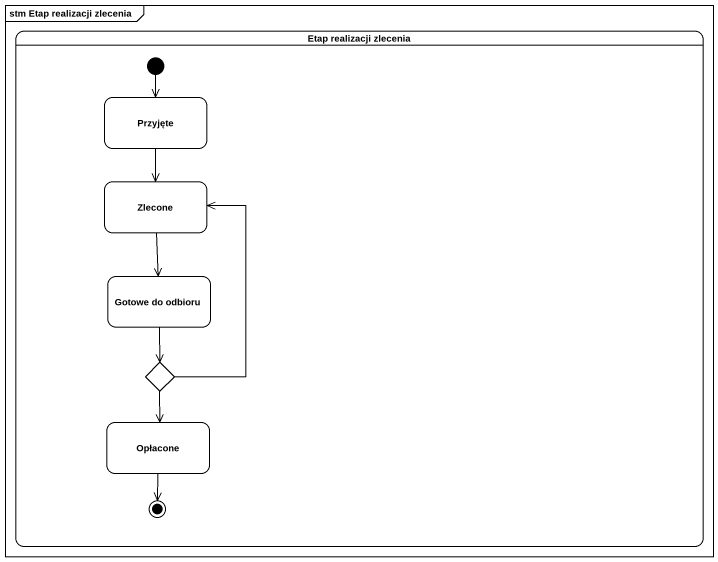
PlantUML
@startuml
mainframe stm Etap realizacji zlecenia
hide empty description
state "Etap realizacji zlecenia" as Etap_realizacji_zlecenia {
  state Przyjęte
  state Zlecone
  state "Gotowe do odbioru" as Gotowe_do_odbioru
  state choice1 <<choice>>
  state Opłacone
  [*] --> Przyjęte
  Opłacone --> [*]
}
Przyjęte --> Zlecone
Zlecone --> Gotowe_do_odbioru
Gotowe_do_odbioru --> choice1
choice1 -up-> Zlecone
choice1 --> Opłacone
@enduml
